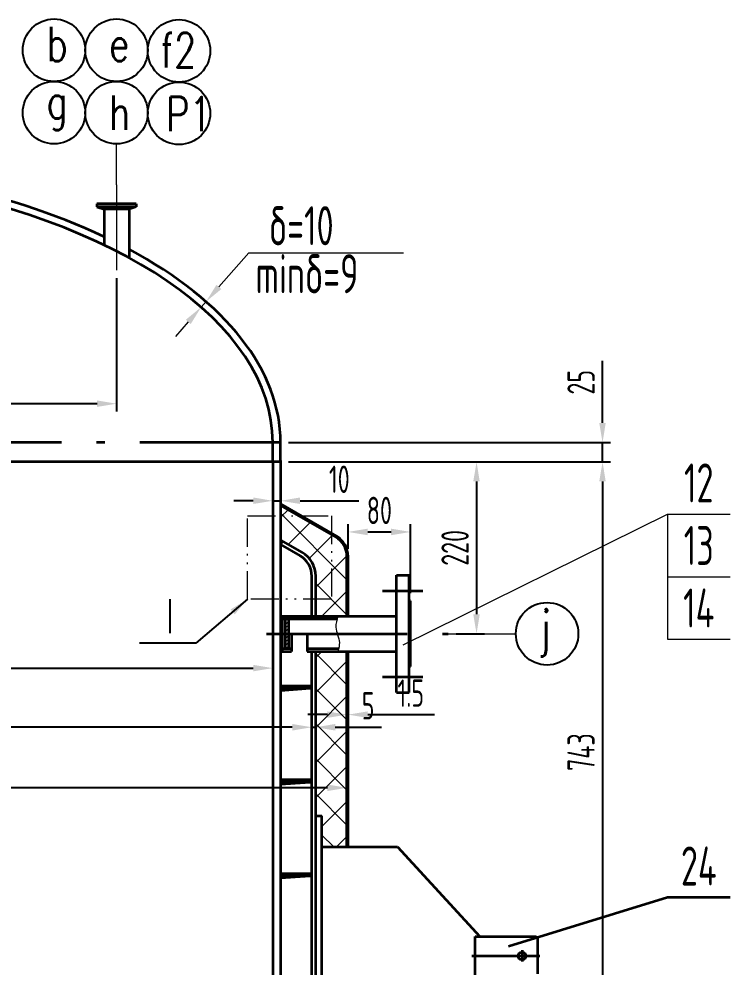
# Model space of a CAD drawing. Header units: millimetres. Extents: x -5840 to 100, y -65 to 8345.
# Drawn here: x -3526 to -2616, y 5508 to 6722 of the extents above; entities that cross this region are included whole.
import ezdxf
from ezdxf.enums import TextEntityAlignment as Align

# ---------------------------------------------------------------- set-up
doc = ezdxf.new("R2010")
doc.units = ezdxf.units.MM
doc.linetypes.add('ACAD_ISO10W100', pattern=[18.7, 12, -3, 0.7, -3])
doc.linetypes.add('ACAD_ISO12W100', pattern=[22.4, 12, -3, 0.7, -3, 0.7, -3])
doc.layers.get('Defpoints').update_dxf_attribs({"color": 2})
for name, color, linetype, lineweight in [('中心线', 1, 'ACAD_ISO10W100', 18), ('中粗线', 4, 'Continuous', 35), ('双点划线', 3, 'ACAD_ISO12W100', 18), ('文本', 7, 'Continuous', 18), ('标注', 7, 'Continuous', 18), ('细实线', 7, 'Continuous', 18)]:
    doc.layers.add(name, color=color, linetype=linetype, lineweight=lineweight)
doc.styles.add('HGCAD', font='gbenor.shx', dxfattribs={"width": 0.75, "bigfont": 'gbcbig.shx'})
doc.styles.add('HZTXT', font='TXT.SHX', dxfattribs={"width": 0.75, "bigfont": 'HZTXT'})
doc.dimstyles.new('HGCAD', dxfattribs={"dimtxt": 3.5, "dimasz": 2.5, "dimexe": 1, "dimexo": 1, "dimgap": 1, "dimtad": 1, "dimdec": 0, "dimdsep": 46, "dimtxsty": 'HGCAD', "dimcen": 0, "dimadec": 0, "dimazin": 0, "dimtfac": 0.375, "dimtmove": 2, "dimatfit": 0, "dimfxl": 0, "dimtzin": 0, "dimarcsym": 0})
doc.dimstyles.new('HGCAD$0', dxfattribs={"dimscale": 15, "dimtxt": 3.5, "dimasz": 2.5, "dimexe": 1, "dimexo": 1, "dimgap": 1, "dimtad": 1, "dimdec": 0, "dimdsep": 46, "dimtxsty": 'HGCAD', "dimcen": 0, "dimadec": 0, "dimazin": 0, "dimtfac": 1, "dimtmove": 0, "dimatfit": 0, "dimfxl": 0, "dimarcsym": 0})
pattern_1 = [(45, (-158.1182, -267.347), (-2.245064, 2.245064), [])]
pattern_2 = [(135, (-158.118, -267.347), (-22.45064, -22.45064), []), (225, (-158.118, -267.347), (22.45064, -22.45064), [])]

# ---------------------------------------------------------------- blocks, each defined once
blk = doc.blocks.new('*D11')
at = {"layer": 'Defpoints', "color": 0, "ltscale": 10}
for p in [(-4601.4, 6123.8), (-3201.4, 6123.8), (-3201.4, 5890.4)]:
    blk.add_point(p, dxfattribs=at)
at = {"layer": '标注', "color": 0, "lineweight": -2, "ltscale": 10}
for p, q in [((-4601.4, 6113.8), (-4601.4, 5880.4)), ((-3201.4, 6113.8), (-3201.4, 5880.4)), ((-4576.4, 5890.4), (-3226.4, 5890.4))]:
    blk.add_line(p, q, dxfattribs=at)
at = {"layer": '标注', "color": 0, "ltscale": 10}
for points in [[(-4576.4, 5894.6), (-4576.4, 5886.3), (-4601.4, 5890.4)], [(-3226.4, 5894.6), (-3226.4, 5886.3), (-3201.4, 5890.4)]]:
    blk.add_solid(points, dxfattribs=at)
at = {"layer": '标注', "color": 0, "ltscale": 10, "insert": (-3777.5, 5917.9), "char_height": 35, "attachment_point": 5, "style": 'HGCAD'}
blk.add_mtext('%%c1400', dxfattribs=at)
blk = doc.blocks.new('*D12')
at = {"layer": 'Defpoints', "color": 0, "ltscale": 10}
for p in [(-3201.4, 6099.5), (-3191.4, 6104.7), (-3191.4, 6098.8)]:
    blk.add_point(p, dxfattribs=at)
at = {"layer": '标注', "color": 0, "lineweight": -2, "ltscale": 10}
for p, q in [((-3201.4, 6109.5), (-3201.4, 6114.7)), ((-3191.4, 6108.8), (-3191.4, 6114.7)), ((-3226.4, 6104.7), (-3251.4, 6104.7)), ((-3201.4, 6104.7), (-3191.4, 6104.7)), ((-3166.4, 6104.7), (-3091.1, 6104.7))]:
    blk.add_line(p, q, dxfattribs=at)
at = {"layer": '标注', "color": 0, "ltscale": 10}
for points in [[(-3226.4, 6108.9), (-3226.4, 6100.6), (-3201.4, 6104.7)], [(-3166.4, 6108.9), (-3166.4, 6100.6), (-3191.4, 6104.7)]]:
    blk.add_solid(points, dxfattribs=at)
at = {"layer": '标注', "color": 0, "ltscale": 10, "insert": (-3116.2, 6132.2), "char_height": 35, "attachment_point": 5, "style": 'HGCAD'}
blk.add_mtext('10', dxfattribs=at)
blk = doc.blocks.new('*D13')
at = {"layer": 'Defpoints', "color": 0, "ltscale": 10}
for p in [(-4651.4, 5814.7), (-3151.4, 5697.1), (-4651.4, 5657.6)]:
    blk.add_point(p, dxfattribs=at)
at = {"layer": '标注', "color": 0, "lineweight": -2, "ltscale": 10}
for p, q in [((-4651.4, 5667.6), (-4651.4, 5824.7)), ((-3151.4, 5707.1), (-3151.4, 5824.7)), ((-3176.4, 5814.7), (-4626.4, 5814.7))]:
    blk.add_line(p, q, dxfattribs=at)
at = {"layer": '标注', "color": 0, "ltscale": 10}
for points in [[(-4626.4, 5818.9), (-4626.4, 5810.5), (-4651.4, 5814.7)], [(-3176.4, 5818.9), (-3176.4, 5810.5), (-3151.4, 5814.7)]]:
    blk.add_solid(points, dxfattribs=at)
at = {"layer": '标注', "color": 0, "ltscale": 10, "insert": (-3775.8, 5842.2), "char_height": 35, "attachment_point": 5, "style": 'HGCAD'}
blk.add_mtext('%%c1500', dxfattribs=at)
blk = doc.blocks.new('*D14')
at = {"layer": 'Defpoints', "color": 0, "ltscale": 10}
for p in [(-3146.4, 5908.4), (-3151.4, 5814.7), (-3146.4, 5814.7)]:
    blk.add_point(p, dxfattribs=at)
at = {"layer": '标注', "color": 0, "lineweight": -2, "ltscale": 10}
for p, q in [((-3146.4, 5898.4), (-3146.4, 5804.7)), ((-3176.4, 5814.7), (-3201.4, 5814.7)), ((-3151.4, 5814.7), (-3146.4, 5814.7)), ((-3121.4, 5814.7), (-3062.2, 5814.7))]:
    blk.add_line(p, q, dxfattribs=at)
at = {"layer": '标注', "color": 0, "ltscale": 10}
for points in [[(-3176.4, 5818.9), (-3176.4, 5810.5), (-3151.4, 5814.7)], [(-3121.4, 5818.9), (-3121.4, 5810.5), (-3146.4, 5814.7)]]:
    blk.add_solid(points, dxfattribs=at)
at = {"layer": '标注', "color": 0, "ltscale": 10, "insert": (-3079.3, 5842.2), "char_height": 35, "attachment_point": 5, "style": 'HGCAD'}
blk.add_mtext('5', dxfattribs=at)
blk = doc.blocks.new('*D15')
at = {"layer": 'Defpoints', "color": 0, "ltscale": 10}
for p in [(-4696.4, 5737.2), (-4696.4, 5727.8), (-3106.4, 5727.8)]:
    blk.add_point(p, dxfattribs=at)
at = {"layer": '标注', "color": 0, "lineweight": -2, "ltscale": 10}
for p, q in [((-4696.4, 5737.8), (-4696.4, 5747.2)), ((-3106.4, 5737.8), (-3106.4, 5747.2)), ((-3131.4, 5737.2), (-4671.4, 5737.2))]:
    blk.add_line(p, q, dxfattribs=at)
at = {"layer": '标注', "color": 0, "ltscale": 10}
for points in [[(-4671.4, 5741.4), (-4671.4, 5733), (-4696.4, 5737.2)], [(-3131.4, 5741.4), (-3131.4, 5733), (-3106.4, 5737.2)]]:
    blk.add_solid(points, dxfattribs=at)
at = {"layer": '标注', "color": 0, "ltscale": 10, "insert": (-3775.9, 5764.7), "char_height": 35, "attachment_point": 5, "style": 'HGCAD'}
blk.add_mtext('%%c1590', dxfattribs=at)
blk = doc.blocks.new('*D16')
at = {"layer": 'Defpoints', "color": 0, "ltscale": 10}
for p in [(-3104.9, 5830.9), (-3104.9, 5830.9), (-3106.4, 5737.2)]:
    blk.add_point(p, dxfattribs=at)
at = {"layer": '标注', "color": 0, "lineweight": -2, "ltscale": 10}
for p, q in [((-3106.4, 5747.2), (-3106.4, 5840.9)), ((-3131.4, 5830.9), (-3156.4, 5830.9)), ((-3106.4, 5830.9), (-3104.9, 5830.9)), ((-3079.9, 5830.9), (-2994.5, 5830.9))]:
    blk.add_line(p, q, dxfattribs=at)
at = {"layer": '标注', "color": 0, "ltscale": 10}
for points in [[(-3131.4, 5835), (-3131.4, 5826.7), (-3106.4, 5830.9)], [(-3079.9, 5835), (-3079.9, 5826.7), (-3104.9, 5830.9)]]:
    blk.add_solid(points, dxfattribs=at)
at = {"layer": '标注', "color": 0, "ltscale": 10, "insert": (-3024.7, 5858.4), "char_height": 35, "attachment_point": 5, "style": 'HGCAD'}
blk.add_mtext('1.5', dxfattribs=at)
blk = doc.blocks.new('*D17')
at = {"layer": 'Defpoints', "color": 0, "ltscale": 10}
for p in [(-3024.9, 6064.8), (-3104.9, 6033.3), (-3024.9, 5976.4)]:
    blk.add_point(p, dxfattribs=at)
at = {"layer": '标注', "color": 0, "lineweight": -2, "ltscale": 10}
for p, q in [((-3104.9, 6043.3), (-3104.9, 6074.8)), ((-3024.9, 5986.4), (-3024.9, 6074.8)), ((-3079.9, 6064.8), (-3049.9, 6064.8))]:
    blk.add_line(p, q, dxfattribs=at)
at = {"layer": '标注', "color": 0, "ltscale": 10}
for points in [[(-3079.9, 6069), (-3079.9, 6060.6), (-3104.9, 6064.8)], [(-3049.9, 6069), (-3049.9, 6060.6), (-3024.9, 6064.8)]]:
    blk.add_solid(points, dxfattribs=at)
at = {"layer": '标注', "color": 0, "ltscale": 10, "insert": (-3064.9, 6092.3), "char_height": 35, "attachment_point": 5, "style": 'HGCAD'}
blk.add_mtext('80', dxfattribs=at)
blk = doc.blocks.new('*D19')
at = {"layer": 'Defpoints', "color": 0, "ltscale": 10}
for p in [(-3401.4, 6399.9), (-3901.4, 6229), (-3901.4, 6229)]:
    blk.add_point(p, dxfattribs=at)
at = {"layer": '标注', "color": 0, "lineweight": -2, "ltscale": 10}
for p, q in [((-3401.4, 6389.9), (-3401.4, 6219)), ((-3426.4, 6229), (-3876.4, 6229))]:
    blk.add_line(p, q, dxfattribs=at)
at = {"layer": '标注', "color": 0, "ltscale": 10}
for points in [[(-3876.4, 6233.2), (-3876.4, 6224.9), (-3901.4, 6229)], [(-3426.4, 6233.2), (-3426.4, 6224.9), (-3401.4, 6229)]]:
    blk.add_solid(points, dxfattribs=at)
at = {"layer": '标注', "color": 0, "ltscale": 10, "insert": (-3651.4, 6256.5), "char_height": 35, "attachment_point": 5, "style": 'HGCAD'}
blk.add_mtext('500', dxfattribs=at)
blk = doc.blocks.new('*D23')
at = {"layer": 'Defpoints', "color": 0, "ltscale": 10}
for p in [(-3191.4, 6154.4), (-2976.7, 5934.4), (-2940.5, 5934.4)]:
    blk.add_point(p, dxfattribs=at)
at = {"layer": '标注', "color": 0, "lineweight": -2, "ltscale": 10}
for p, q in [((-3181.4, 6154.4), (-2930.5, 6154.4)), ((-2940.5, 6129.4), (-2940.5, 5959.4)), ((-2966.7, 5934.4), (-2930.5, 5934.4))]:
    blk.add_line(p, q, dxfattribs=at)
at = {"layer": '标注', "color": 0, "ltscale": 10}
for points in [[(-2944.7, 6129.4), (-2936.4, 6129.4), (-2940.5, 6154.4)], [(-2944.7, 5959.4), (-2936.4, 5959.4), (-2940.5, 5934.4)]]:
    blk.add_solid(points, dxfattribs=at)
at = {"layer": '标注', "color": 0, "ltscale": 10, "insert": (-2968, 6044.4), "char_height": 35, "attachment_point": 5, "rotation": 90, "style": 'HGCAD'}
blk.add_mtext('220', dxfattribs=at)
blk = doc.blocks.new('*D24')
at = {"layer": 'Defpoints', "color": 0, "ltscale": 10}
for p in [(-3191.4, 6179.4), (-2779.2, 6179.4), (-3191.4, 6154.4)]:
    blk.add_point(p, dxfattribs=at)
at = {"layer": '标注', "color": 0, "lineweight": -2, "ltscale": 10}
for p, q in [((-2779.2, 6204.4), (-2779.2, 6283.7)), ((-3181.4, 6179.4), (-2769.2, 6179.4)), ((-2779.2, 6154.4), (-2779.2, 6179.4)), ((-3181.4, 6154.4), (-2769.2, 6154.4)), ((-2779.2, 6129.4), (-2779.2, 6104.4))]:
    blk.add_line(p, q, dxfattribs=at)
at = {"layer": '标注', "color": 0, "ltscale": 10}
for points in [[(-2783.4, 6204.4), (-2775.1, 6204.4), (-2779.2, 6179.4)], [(-2783.4, 6129.4), (-2775.1, 6129.4), (-2779.2, 6154.4)]]:
    blk.add_solid(points, dxfattribs=at)
at = {"layer": '标注', "color": 0, "ltscale": 10, "insert": (-2806.7, 6256.5), "char_height": 35, "attachment_point": 5, "rotation": 90, "style": 'HGCAD'}
blk.add_mtext('25', dxfattribs=at)
blk = doc.blocks.new('*D25')
at = {"layer": 'Defpoints', "color": 0, "ltscale": 10}
for p in [(-3191.4, 6154.4), (-2851.8, 5411.4), (-2779.2, 5411.4)]:
    blk.add_point(p, dxfattribs=at)
at = {"layer": '标注', "color": 0, "lineweight": -2, "ltscale": 10}
for p, q in [((-3181.4, 6154.4), (-2769.2, 6154.4)), ((-2779.2, 6129.4), (-2779.2, 5436.4)), ((-2841.8, 5411.4), (-2769.2, 5411.4))]:
    blk.add_line(p, q, dxfattribs=at)
at = {"layer": '标注', "color": 0, "ltscale": 10}
for points in [[(-2783.4, 6129.4), (-2775.1, 6129.4), (-2779.2, 6154.4)], [(-2783.4, 5436.4), (-2775.1, 5436.4), (-2779.2, 5411.4)]]:
    blk.add_solid(points, dxfattribs=at)
at = {"layer": '标注', "color": 0, "ltscale": 10, "insert": (-2806.7, 5782.9), "char_height": 35, "attachment_point": 5, "rotation": 90, "style": 'HGCAD'}
blk.add_mtext('743', dxfattribs=at)

msp = doc.modelspace()

# ---------------------------------------------------------------- hatches: boundary and pattern name
at = {"layer": '细实线', "ltscale": 8}
h = msp.add_hatch(dxfattribs=at)
h.set_pattern_fill('ANSI37', color=256, scale=10, angle=90, style=0)
h.set_pattern_definition(pattern_2)
h.paths.add_polyline_path([(-3191.4, 6098.8), (-3191.4, 6054.4), (-3163.9, 6038.5, -0.267949), (-3146.4, 6008.2), (-3146.4, 5956.9), (-3106.4, 5956.9), (-3106.4, 6033.3, 0.267949), (-3120.6, 6058)])
at = {"layer": '细实线', "ltscale": 15}
msp.add_hatch(color=256, dxfattribs=at).paths.add_polyline_path([(-3191.4, 6048.6), (-3188.9, 6052.9), (-3191.4, 6054.4)])
at = {"layer": '细实线', "ltscale": 8}
h = msp.add_hatch(dxfattribs=at)
h.set_pattern_fill('ANSI31', color=256, style=0)
h.set_pattern_definition(pattern_1)
h.paths.add_polyline_path([(-3181.4, 5953.4), (-3185.4, 5953.4), (-3185.4, 5934.4), (-3181.4, 5934.4)])
h = msp.add_hatch(dxfattribs=at)
h.set_pattern_fill('ANSI31', color=256, style=0)
h.set_pattern_definition(pattern_1)
h.paths.add_polyline_path([(-3181.4, 5934.4), (-3185.4, 5934.4), (-3185.4, 5915.4), (-3181.4, 5915.4)])
h = msp.add_hatch(dxfattribs=at)
h.set_pattern_fill('ANSI37', color=256, scale=10, angle=90, style=0)
h.set_pattern_definition(pattern_2)
h.paths.add_polyline_path([(-3146.4, 5701.4), (-3138.4, 5701.4), (-3138.4, 5661.4), (-3106.4, 5661.4), (-3106.4, 5911.9), (-3146.4, 5911.9)])

# ---------------------------------------------------------------- linework, layer by layer
at = {"layer": 'Defpoints'}
for centre in [(-3481.4, 6681.6), (-3401.4, 6681.6), (-3321.4, 6680.8), (-3481.4, 6601.6), (-3401.4, 6601.6), (-3321.4, 6600.8), (-2850.2, 5934.4)]:
    msp.add_circle(centre, 40, dxfattribs=at)
at = {"layer": '中心线', "ltscale": 15}
msp.add_line((-3401.4, 6509.2), (-3401.4, 6399.9), dxfattribs=at)
at = {"layer": '中粗线', "ltscale": 15}
for p, q in [((-3376.1, 6485), (-3426.6, 6485)), ((-3376.1, 6481), (-3426.6, 6481)), ((-3201.4, 6154.4), (-3201.4, 6179.4)), ((-3191.4, 6154.4), (-3191.4, 6179.4)), ((-3191.4, 6156.4), (-3191.4, 4934.4)), ((-3191.4, 6154.4), (-3868.9, 6154.4)), ((-3201.4, 6154.4), (-3201.4, 4934.4)), ((-3191.4, 6100.6), (-3119.9, 6059.3)), ((-3191.4, 6098.8), (-3120.6, 6058)), ((-3191.4, 6054.4), (-3163.9, 6038.5)), ((-3191.4, 6048.6), (-3188.9, 6052.9)), ((-3191.4, 6048.6), (-3166.4, 6034.2)), ((-3042.9, 6009.4), (-3026.9, 6009.4)), ((-3042.9, 5859.4), (-3042.9, 6009.4)), ((-3026.9, 5859.4), (-3026.9, 6009.4)), ((-3151.4, 5956.9), (-3151.4, 6008.2)), ((-3146.4, 5956.9), (-3146.4, 6008.2)), ((-3024.9, 5976.4), (-3026.9, 5976.4)), ((-3024.9, 5892.4), (-3024.9, 5976.4)), ((-3189.4, 5956.9), (-3042.9, 5956.9)), ((-3189.4, 5956.9), (-3189.4, 5911.9)), ((-3189.4, 5953.4), (-3119, 5953.4)), ((-3185.4, 5953.4), (-3185.4, 5915.4)), ((-3181.4, 5953.4), (-3181.4, 5915.4)), ((-3177.4, 5934.4), (-3177.4, 5911.9)), ((-3157.4, 5934.4), (-3157.4, 5911.9)), ((-3189.4, 5915.4), (-3177.4, 5915.4)), ((-3157.4, 5915.4), (-3117, 5915.4)), ((-3189.4, 5911.9), (-3177.4, 5911.9)), ((-3157.4, 5911.9), (-3042.9, 5911.9)), ((-3151.4, 4909.4), (-3151.4, 5911.9)), ((-3146.4, 4909.4), (-3146.4, 5911.9)), ((-3026.9, 5892.4), (-3024.9, 5892.4)), ((-3191.4, 5867.6), (-3153.4, 5867.6)), ((-3191.4, 5864.6), (-3153.4, 5864.6)), ((-3191.4, 5861.7), (-3153.4, 5864.6)), ((-3153.4, 5864.6), (-3153.4, 5867.6)), ((-3042.9, 5859.4), (-3026.9, 5859.4)), ((-3191.4, 5747.6), (-3153.4, 5747.6)), ((-3191.4, 5741.7), (-3153.4, 5744.6)), ((-3191.4, 5744.6), (-3153.4, 5744.6)), ((-3153.4, 5744.6), (-3153.4, 5747.6)), ((-3191.4, 5627.6), (-3153.4, 5627.6)), ((-3191.4, 5621.7), (-3153.4, 5624.6)), ((-3191.4, 5624.6), (-3153.4, 5624.6)), ((-3153.4, 5624.6), (-3153.4, 5627.6))]:
    msp.add_line(p, q, dxfattribs=at)
at = {"layer": '中粗线', "ltscale": 8}
for p, q in [((-3426.6, 6485), (-3426.6, 6481)), ((-3376.1, 6485), (-3376.1, 6481)), ((-3426.6, 6481), (-3417.4, 6478)), ((-3385.4, 6478), (-3417.4, 6478)), ((-3376.1, 6481), (-3385.4, 6478)), ((-3106.4, 5956.9), (-3106.4, 6033.3)), ((-3104.9, 5956.9), (-3104.9, 6033.3)), ((-3177.4, 5934.4), (-3157.4, 5934.4)), ((-3106.4, 5661.4), (-3106.4, 5911.9)), ((-3104.9, 5661.4), (-3104.9, 5911.9)), ((-3146.4, 5701.4), (-3138.4, 5701.4)), ((-3138.4, 5386.4), (-3138.4, 5701.4)), ((-3138.4, 5661.4), (-3041.8, 5661.4)), ((-3041.8, 5661.4), (-2936.1, 5546.8))]:
    msp.add_line(p, q, dxfattribs=at)
at = {"layer": '中粗线', "ltscale": 10}
for p, q in [((-3417.4, 6478), (-3417.4, 6432.2)), ((-3385.4, 6478), (-3385.4, 6415.9)), ((-3177.4, 5934.4), (-3157.4, 5934.4)), ((-2899.6, 5534.3), (-2696, 5597.1))]:
    msp.add_line(p, q, dxfattribs=at)
at = {"layer": '中粗线', "color": 1, "linetype": 'ACAD_ISO10W100', "ltscale": 15}
for p, q in [((-3191.4, 6179.4), (-4611.4, 6179.4)), ((-3060.7, 5989.4), (-3009.4, 5989.4)), ((-3209.3, 5934.4), (-2976.7, 5934.4)), ((-3060.7, 5879.4), (-3009.4, 5879.4))]:
    msp.add_line(p, q, dxfattribs=at)
at = {"layer": '中粗线', "color": 4, "ltscale": 10}
msp.add_line((-2696, 5597.1), (-2616, 5597.1), dxfattribs=at)
at = {"layer": '中粗线'}
for p, q in [((-2942.3, 5496.8), (-2942.3, 5546.8)), ((-2942.3, 5546.8), (-2902.3, 5546.8)), ((-2902.3, 5546.8), (-2864.3, 5546.8)), ((-2862.3, 5544.8), (-2864.3, 5546.8)), ((-2862.3, 5544.8), (-2862.3, 5498.8))]:
    msp.add_line(p, q, dxfattribs=at)
at = {"layer": '中粗线', "color": 1, "linetype": 'ACAD_ISO10W100', "ltscale": 8}
for p, q in [((-2882.3, 5529.1), (-2882.3, 5514.6)), ((-2859.3, 5521.8), (-2946.6, 5521.8))]:
    msp.add_line(p, q, dxfattribs=at)
at = {"layer": '中粗线'}
msp.add_circle((-2882.3, 5521.8), 5, dxfattribs=at)
at = {"layer": '中粗线', "ltscale": 8}
for radius in [28.5, 30]:
    msp.add_arc((-3134.9, 6033.3), radius, 360, 60, dxfattribs=at)
at = {"layer": '中粗线', "ltscale": 15}
for radius in [30, 35]:
    msp.add_arc((-3181.4, 6008.2), radius, 0, 60, dxfattribs=at)
for major_axis, ratio, start_param, end_param in [((700, 0), 0.5, 0, 1.263048), ((710, 0), 0.507042, 0.820726, 1.182218), ((710, 0), 0.507042, 0, 0.757202)]:
    msp.add_ellipse((-3901.4, 6179.4), major_axis=major_axis, ratio=ratio, start_param=start_param, end_param=end_param, dxfattribs=at)
at = {"layer": '双点划线', "ltscale": 3}
msp.add_lwpolyline([(-3233.7, 6085.3), (-3126.4, 6085.3), (-3126.4, 5978.7), (-3233.7, 5978.7)], close=True, dxfattribs=at)
at = {"layer": '文本', "ltscale": 10}
for p, q in [((-3034.4, 5920.1), (-2696, 6087.5)), ((-2696, 6087.5), (-2696, 6007.5)), ((-2696, 6007.5), (-2696, 5927.5))]:
    msp.add_line(p, q, dxfattribs=at)
at = {"layer": '文本', "color": 4, "ltscale": 10}
for p, q in [((-2696, 6087.5), (-2616, 6087.5)), ((-2696, 6007.5), (-2616, 6007.5)), ((-2696, 5927.5), (-2616, 5927.5))]:
    msp.add_line(p, q, dxfattribs=at)
at = {"layer": '标注', "ltscale": 10}
for p, q in [((-3401.4, 6509.2), (-3401.4, 6561.6)), ((-3270.4, 6378.5), (-3232.1, 6422.2)), ((-3232.1, 6422.2), (-3033.9, 6422.2)), ((-3293.1, 6352.6), (-3286.8, 6359.7)), ((-3309.6, 6333.8), (-3326, 6315)), ((-2976.7, 5934.4), (-2890.2, 5934.4))]:
    msp.add_line(p, q, dxfattribs=at)
for points in [[(-3273.5, 6381.2), (-3267.2, 6375.8), (-3286.8, 6359.7)], [(-3312.7, 6336.5), (-3306.4, 6331), (-3293.1, 6352.6)]]:
    msp.add_solid(points, dxfattribs=at)
at = {"layer": '细实线', "ltscale": 15}
msp.add_spline([(-3117.9, 5956.9), (-3120.6, 5942.8), (-3116.1, 5923.1), (-3117.9, 5911.9)], degree=3, dxfattribs=at)

# ---------------------------------------------------------------- texts
at = {"layer": 'Defpoints', "style": 'HZTXT', "width": 0.75}
for s, p in [('b', (-3490.9, 6667.4)), ('f2', (-3344.8, 6659.7)), ('e ', (-3410.9, 6667.4)), ('g', (-3490.9, 6594)), ('h', (-3410.9, 6579.6)), ('P1', (-3337.8, 6577.8)), ('j', (-2859.8, 5920.1))]:
    msp.add_text(s, height=44.1, dxfattribs=at).set_placement(p)
at = {"layer": '中粗线', "color": 3, "ltscale": 10, "style": 'HGCAD', "width": 0.75}
msp.add_text('24', height=50, dxfattribs=at).set_placement((-2656, 5637.1), align=Align.MIDDLE)
at = {"layer": '文本', "color": 3, "ltscale": 10, "style": 'HGCAD', "width": 0.75}
for s, p in [('12', (-2656, 6127.5)), ('13', (-2656, 6047.5)), ('14', (-2656, 5967.5))]:
    msp.add_text(s, height=50, dxfattribs=at).set_placement(p, align=Align.MIDDLE)
at = {"layer": '标注', "ltscale": 10, "char_height": 50, "attachment_point": 1, "style": 'HGCAD'}
for s, insert, width in [('δ=10', (-3206.3, 6481.9), 176.479), ('minδ=9', (-3223.5, 6420.4), 355.042), ('Ⅰ', (-3346.3, 5980.2), 60.209)]:
    msp.add_mtext(s, dxfattribs=dict(at, insert=insert, width=width))

# ---------------------------------------------------------------- dimensions: what is measured, and where the dimension line sits
at = {"layer": '标注', "ltscale": 10}
for base, p1, p2, picture, middle in [((-3901.4, 6229), (-3401.4, 6399.9), (-3901.4, 6229), '*D19', (-3651.4, 6256.5)), ((-3024.9, 6064.8), (-3104.9, 6033.3), (-3024.9, 5976.4), '*D17', (-3064.9, 6092.3)), ((-3146.4, 5814.7), (-3151.4, 5814.7), (-3146.4, 5908.4), '*D14', (-3079.3, 5842.2))]:
    dim = msp.add_linear_dim(base=base, p1=p1, p2=p2, dimstyle='HGCAD$0', override={"dimscale": 10}, dxfattribs=at)
    dim.commit()
    dim.dimension.update_dxf_attribs({"geometry": picture, "text_midpoint": middle})
for base, p2, picture, middle in [((-2779.2, 6179.4), (-3191.4, 6179.4), '*D24', (-2806.7, 6256.5)), ((-2940.5, 5934.4), (-2976.7, 5934.4), '*D23', (-2968, 6044.4)), ((-2779.2, 5411.4), (-2851.8, 5411.4), '*D25', (-2806.7, 5782.9))]:
    dim = msp.add_linear_dim(base=base, p1=(-3191.4, 6154.4), p2=p2, angle=90, dimstyle='HGCAD$0', override={"dimscale": 10}, dxfattribs=at)
    dim.commit()
    dim.dimension.update_dxf_attribs({"geometry": picture, "text_midpoint": middle})
for base, p1, p2, override, picture, middle in [((-3191.4, 6104.7), (-3201.4, 6099.5), (-3191.4, 6098.8), {"dimscale": 10}, '*D12', (-3116.2, 6104.7)), ((-3201.4, 5890.4), (-4601.4, 6123.8), (-3201.4, 6123.8), {"dimscale": 10, "dimpost": '%%c<>'}, '*D11', (-3777.5, 5890.4)), ((-4651.4, 5814.7), (-3151.4, 5697.1), (-4651.4, 5657.6), {"dimscale": 10, "dimpost": '%%c<>'}, '*D13', (-3775.8, 5814.7)), ((-4696.4, 5737.2), (-3106.4, 5727.8), (-4696.4, 5727.8), {"dimscale": 10, "dimpost": '%%c<>'}, '*D15', (-3775.9, 5737.2))]:
    dim = msp.add_linear_dim(base=base, p1=p1, p2=p2, dimstyle='HGCAD$0', override=override, dxfattribs=at)
    dim.commit()
    dim.dimension.update_dxf_attribs({"geometry": picture, "text_midpoint": middle, "dimtype": 160})
dim = msp.add_linear_dim(base=(-3104.9, 5830.9), p1=(-3106.4, 5737.2), p2=(-3104.9, 5830.9), text='1.5', dimstyle='HGCAD$0', override={"dimscale": 10}, dxfattribs=at)
dim.commit()
dim.dimension.update_dxf_attribs({"geometry": '*D16', "text_midpoint": (-3024.7, 5858.4)})

# ---------------------------------------------------------------- leaders
msp.add_leader([(-3233.7, 5978.7), (-3299.7, 5922.2), (-3372.2, 5922.2)], dimstyle='HGCAD', override={"dimscale": 10, "dimgap": 1, "dimtad": 0, "dimtfac": 1, "dimtmove": 0, "dimtzin": 8}, dxfattribs=at)

doc.saveas('drawing.dxf')
